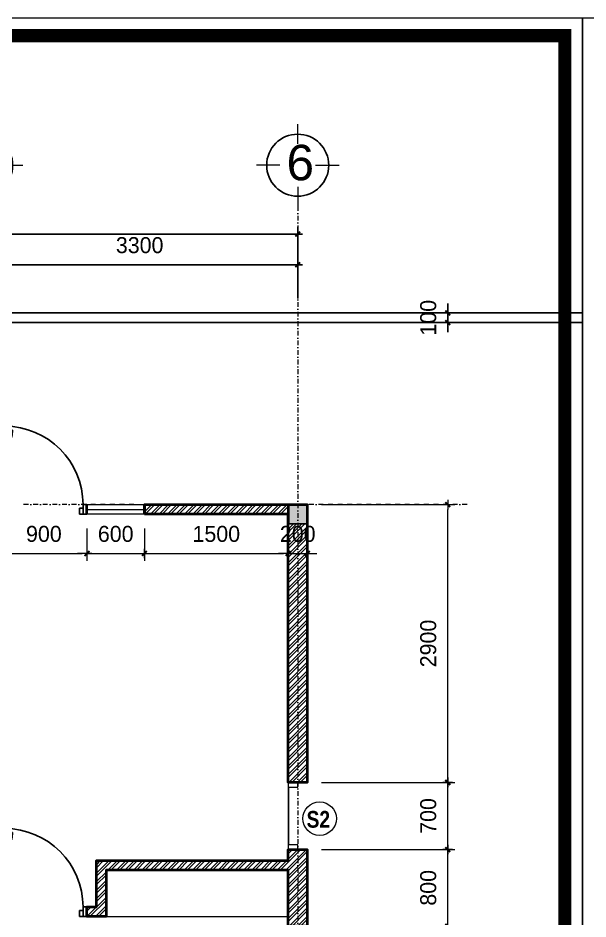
# Model space of a CAD drawing. Header units: millimetres. Extents: x 615730 to 2792744, y 139412 to 597571.
# Drawn here: x 681655 to 687605, y 294886 to 304290 of the extents above; entities that cross this region are included whole.
import ezdxf
from ezdxf.enums import TextEntityAlignment as Align

# ---------------------------------------------------------------- set-up
doc = ezdxf.new("R2010")
doc.units = ezdxf.units.MM
doc.header["$MEASUREMENT"] = 0
doc.header["$PDMODE"] = 34
doc.linetypes.add('DASHDOT', pattern=[1, 0.5, -0.25, 0, -0.25])
doc.layers.get('0').update_dxf_attribs({"lineweight": 5})
for name, color, linetype, lineweight in [('0.1(9)', 9, 'Continuous', 13), ('AN_0.20', 2, 'Continuous', 20), ('AN_CUA', 51, 'Continuous', 15), ('CAT', 11, 'Continuous', 40), ('HATCH', 42, 'Continuous', 5), ('NETNGOAITUONG', 1, 'Continuous', 40), ('NTHAY1', 61, 'Continuous', 25), ('thay', 7, 'Continuous', 15), ('TIM TRUC', 149, 'DASHDOT', 9), ('VLIEU', 250, 'Continuous', 9)]:
    doc.layers.add(name, color=color, linetype=linetype, lineweight=lineweight)
for name, color, linetype in [('AN_TEXT', 254, 'Continuous'), ('DOORS', 1, 'Continuous'), ('H', 252, 'Continuous'), ('NET MANH', 252, 'Continuous'), ('netthay', 3, 'Continuous'), ('SWING', 7, 'Continuous'), ('TEXT', 2, 'Continuous'), ('VL', 155, 'Continuous')]:
    doc.layers.add(name, color=color, linetype=linetype)
doc.styles.add('DDCo-B-Helve-condense', font='')
doc.styles.add('H280', font='', dxfattribs={"height": 200})
doc.styles.add('KT OZON', font='', dxfattribs={"height": 200})
doc.styles.add('VNI-AVO', font='vni-roms.shx')
doc.styles.get('DDCo-B-Helve-condense').set_extended_font_data('VNI-Helve-Condense', bold=True)
doc.styles.get('H280').set_extended_font_data('VNI-Avo')
doc.styles.get('KT OZON').set_extended_font_data('VNI-Helve')
doc.dimstyles.new('1-50b', dxfattribs={"dimtxt": 167, "dimasz": 50, "dimexe": 75, "dimexo": 150, "dimgap": 120, "dimtad": 1, "dimdec": 0, "dimzin": 12, "dimtxsty": 'VNI-AVO', "dimblk": ']', "dimcen": 0, "dimdle": 50, "dimclrd": 252, "dimclre": 252, "dimclrt": 2, "dimadec": 0, "dimazin": 0, "dimtfac": 1, "dimtdec": 0, "dimtix": 1, "dimtmove": 2, "dimatfit": 0, "dimldrblk": 'OPEN90', "dimfxl": 1, "dimlwd": -1, "dimlwe": -1, "dimarcsym": 0})
pattern_1 = [(45, (0, 0), (-44.194174, 44.194174), []), (45, (0, 31.25), (-44.194174, 44.194174), [])]

# ---------------------------------------------------------------- blocks, each defined once
blk = doc.blocks.new('08PDRR02')
at = {"color": 0, "linetype": 'ByBlock'}
for p, q in [((1, 0), (0, 0)), ((0, 0), (0, -1)), ((1, -1), (1, 0)), ((0, -1), (1, -1))]:
    blk.add_line(p, q, dxfattribs=at)
blk = doc.blocks.new('08PDNB02')
at = {"color": 0, "linetype": 'ByBlock'}
for p, q in [((0, -1.62), (0, 1.62)), ((0, 1.62), (0.25, 1.62)), ((0.25, -1.62), (0.25, 1.62)), ((0.25, 0.38), (1.25, 0.38)), ((1.25, -0.55), (1.25, 2.75)), ((1.25, 2.75), (1.54, 2.75)), ((1.54, 2.75), (1.69, 2.59)), ((1.69, 2.59), (1.95, -0.13)), ((0.25, -1.62), (0, -1.62)), ((1.25, -0.38), (0.25, -0.38)), ((1.95, -0.55), (1.25, -0.55)), ((1.95, -0.13), (1.95, -0.55))]:
    blk.add_line(p, q, dxfattribs=at)
blk = doc.blocks.new('*U45')
at = {"layer": 'DOORS', "color": 0, "linetype": 'Continuous', "ltscale": 200}
for p, q in [((0, 15), (0, 55)), ((900, 15), (900, 55)), ((0, -25), (0, -55)), ((900, -25), (900, -55))]:
    blk.add_line(p, q, dxfattribs=at)
at = {"layer": 'SWING', "color": 1, "linetype": 'Continuous', "ltscale": 200}
blk.add_arc((0, 55), 900, 0, 90, dxfattribs=at)
at = {"layer": 'DOORS', "color": 8, "linetype": 'Continuous', "ltscale": 200, "xscale": 25.4, "yscale": 25.4, "zscale": 25.4, "rotation": 180}
blk.add_blockref('08PDNB02', (0, 895), dxfattribs=at)
at = {"layer": 'DOORS', "color": 0, "linetype": 'Continuous', "ltscale": 200, "xscale": 900, "yscale": 39.99999999999999, "rotation": 90}
blk.add_blockref('08PDRR02', (0, 55), dxfattribs=at)
at = {"layer": 'DOORS', "color": 8, "linetype": 'Continuous', "ltscale": 200, "xscale": 25.4, "yscale": -25.4, "zscale": 25.4}
blk.add_blockref('08PDNB02', (40, 895), dxfattribs=at)
at = {"layer": 'DOORS', "color": 0, "linetype": 'Continuous', "ltscale": 200, "xscale": 45, "yscale": 110}
for p in [(-45, 55), (900, 55)]:
    blk.add_blockref('08PDRR02', p, dxfattribs=at)
at = {"layer": 'DOORS', "color": 1, "linetype": 'Continuous', "ltscale": 200, "xscale": 39.99999999999999, "yscale": 69.99999999999999}
for p in [(0, 15), (860, 15)]:
    blk.add_blockref('08PDRR02', p, dxfattribs=at)
blk = doc.blocks.new('TRUC 1')
at = {"ltscale": 50}
blk.add_circle((0, -9525), 8572, dxfattribs=at)
at = {"layer": '0.1(9)', "ltscale": 50}
for p, q in [((0, -3572), (0, 1782)), ((-4942, -9525), (-11427, -9525)), ((4942, -9525), (11427, -9525)), ((0, -15478), (0, -20832))]:
    blk.add_line(p, q, dxfattribs=at)
at = {"layer": 'TEXT', "ltscale": 50, "style": 'H280'}
blk.add_attdef('1', text='', height=10478, dxfattribs=at).set_placement((-214, -4892), align=Align.CENTER)
blk = doc.blocks.new(']')
for p, q in [((1, 0), (-1, 0)), ((0, 1), (0, -1))]:
    blk.add_line(p, q)
at = {"color": 9, "const_width": 0.4}
blk.add_lwpolyline([(-0.51, -0.51), (0.51, 0.51)], dxfattribs=at)
blk = doc.blocks.new('*D113')
at = {"layer": 'DEFPOINTS', "color": 0, "ltscale": 10, "transparency": 16777216}
for p in [(681274.9, 301727.5), (684574.9, 301714.8), (684574.9, 301565.5)]:
    blk.add_point(p, dxfattribs=at)
at = {"layer": 'VL', "color": 252, "ltscale": 10, "transparency": 16777216}
for p, q in [((684574.9, 301715.5), (684574.9, 301789.8)), ((681324.9, 301714.8), (684524.9, 301714.8)), ((681274.9, 301577.5), (681274.9, 301639.8))]:
    blk.add_line(p, q, dxfattribs=at)
at = {"layer": 'VL', "color": 252, "ltscale": 10, "transparency": 16777216, "xscale": 50, "yscale": 50, "zscale": 50, "rotation": 180}
blk.add_blockref(']', (681274.9, 301714.8), dxfattribs=at)
at = {"layer": 'VL', "color": 252, "ltscale": 10, "transparency": 16777216, "xscale": 50, "yscale": 50, "zscale": 50}
blk.add_blockref(']', (684574.9, 301714.8), dxfattribs=at)
at = {"layer": 'VL', "color": 2, "ltscale": 10, "transparency": 16777216, "insert": (682924.9, 301918.3), "char_height": 167, "attachment_point": 5, "style": 'VNI-AVO'}
blk.add_mtext('3300', dxfattribs=at)
blk = doc.blocks.new('_Open90')
at = {"color": 0, "linetype": 'ByBlock', "lineweight": -2}
for p, q in [((0, 0), (-1, 0)), ((-0.5, 0.5), (0, 0)), ((0, 0), (-0.5, -0.5))]:
    blk.add_line(p, q, dxfattribs=at)
blk = doc.blocks.new('*D115')
at = {"layer": 'DEFPOINTS', "color": 0, "ltscale": 10, "transparency": 16777216}
for p in [(684575.9, 302034), (663975.6, 301211.6), (684575.9, 301211.6)]:
    blk.add_point(p, dxfattribs=at)
at = {"layer": 'VL', "color": 252, "ltscale": 10, "transparency": 16777216}
for p, q in [((663975.6, 301361.6), (663975.6, 302109)), ((684575.9, 301361.6), (684575.9, 302109)), ((664025.6, 302034), (684525.9, 302034))]:
    blk.add_line(p, q, dxfattribs=at)
at = {"layer": 'VL', "color": 252, "ltscale": 10, "transparency": 16777216, "xscale": 50, "yscale": 50, "zscale": 50, "rotation": 180}
blk.add_blockref(']', (663975.6, 302034), dxfattribs=at)
at = {"layer": 'VL', "color": 252, "ltscale": 10, "transparency": 16777216, "xscale": 50, "yscale": 50, "zscale": 50}
blk.add_blockref(']', (684575.9, 302034), dxfattribs=at)
at = {"layer": 'VL', "color": 2, "ltscale": 10, "transparency": 16777216, "insert": (674275.7, 302237.5), "char_height": 167, "attachment_point": 5, "style": 'VNI-AVO'}
blk.add_mtext('20600', dxfattribs=at)
blk = doc.blocks.new('*D121')
at = {"layer": 'DEFPOINTS', "color": 0, "ltscale": 10, "transparency": 16777216}
for p in [(685598.2, 301211.6), (686141.5, 301211.6), (685598.2, 301111.6)]:
    blk.add_point(p, dxfattribs=at)
at = {"layer": 'VL', "color": 252, "ltscale": 10, "transparency": 16777216}
for p, q in [((686141.5, 301261.6), (686141.5, 301311.6)), ((685748.2, 301211.6), (686216.5, 301211.6)), ((686141.5, 301111.6), (686141.5, 301211.6)), ((685748.2, 301111.6), (686216.5, 301111.6)), ((686141.5, 301061.6), (686141.5, 301011.6))]:
    blk.add_line(p, q, dxfattribs=at)
at = {"layer": 'VL', "color": 252, "ltscale": 10, "transparency": 16777216, "xscale": 50, "yscale": 50, "zscale": 50}
for p, rotation in [((686141.5, 301211.6), 270), ((686141.5, 301111.6), 90)]:
    blk.add_blockref(']', p, dxfattribs=dict(at, rotation=rotation))
at = {"layer": 'VL', "color": 2, "ltscale": 10, "transparency": 16777216, "insert": (685938, 301161.6), "char_height": 167, "attachment_point": 5, "rotation": 90, "style": 'VNI-AVO'}
blk.add_mtext('100', dxfattribs=at)
blk = doc.blocks.new('*D1239')
at = {"layer": 'DEFPOINTS', "color": 0, "ltscale": 10, "transparency": 16777216}
for p in [(681474.9, 299111.3), (682374.9, 299111.2), (682374.9, 298701.1)]:
    blk.add_point(p, dxfattribs=at)
at = {"layer": 'VLIEU', "color": 252, "ltscale": 10, "transparency": 16777216}
for p, q in [((681474.9, 298961.3), (681474.9, 298626.1)), ((682374.9, 298961.2), (682374.9, 298626.1)), ((681524.9, 298701.1), (682324.9, 298701.1))]:
    blk.add_line(p, q, dxfattribs=at)
at = {"layer": 'VLIEU', "color": 252, "ltscale": 10, "transparency": 16777216, "xscale": 50, "yscale": 50, "zscale": 50, "rotation": 180}
blk.add_blockref(']', (681474.9, 298701.1), dxfattribs=at)
at = {"layer": 'VLIEU', "color": 252, "ltscale": 10, "transparency": 16777216, "xscale": 50, "yscale": 50, "zscale": 50}
blk.add_blockref(']', (682374.9, 298701.1), dxfattribs=at)
at = {"layer": 'VLIEU', "color": 2, "ltscale": 10, "transparency": 16777216, "insert": (681924.9, 298904.6), "char_height": 167, "attachment_point": 5, "style": 'VNI-AVO'}
blk.add_mtext('900', dxfattribs=at)
blk = doc.blocks.new('*D1240')
at = {"layer": 'DEFPOINTS', "color": 0, "ltscale": 10, "transparency": 16777216}
for p in [(682374.9, 299111.2), (682974.9, 299111.3, 0.5), (682974.9, 298701.1)]:
    blk.add_point(p, dxfattribs=at)
at = {"layer": 'VLIEU', "color": 252, "ltscale": 10, "transparency": 16777216}
for p, q in [((682374.9, 298961.2), (682374.9, 298626.1)), ((682974.9, 298961.3), (682974.9, 298626.1)), ((682324.9, 298701.1), (682274.9, 298701.1)), ((682374.9, 298701.1), (682974.9, 298701.1)), ((683024.9, 298701.1), (683074.9, 298701.1))]:
    blk.add_line(p, q, dxfattribs=at)
at = {"layer": 'VLIEU', "color": 252, "ltscale": 10, "transparency": 16777216, "xscale": 50, "yscale": 50, "zscale": 50}
blk.add_blockref(']', (682374.9, 298701.1), dxfattribs=at)
at = {"layer": 'VLIEU', "color": 252, "ltscale": 10, "transparency": 16777216, "xscale": 50, "yscale": 50, "zscale": 50, "rotation": 180}
blk.add_blockref(']', (682974.9, 298701.1), dxfattribs=at)
at = {"layer": 'VLIEU', "color": 2, "ltscale": 10, "transparency": 16777216, "insert": (682674.9, 298904.6), "char_height": 167, "attachment_point": 5, "style": 'VNI-AVO'}
blk.add_mtext('600', dxfattribs=at)
blk = doc.blocks.new('*D1241')
at = {"layer": 'DEFPOINTS', "color": 0, "ltscale": 10, "transparency": 16777216}
for p in [(682974.9, 299111.3, 0.5), (684474.9, 299011.3, -0.5), (684474.9, 298701.1)]:
    blk.add_point(p, dxfattribs=at)
at = {"layer": 'VLIEU', "color": 252, "ltscale": 10, "transparency": 16777216}
for p, q in [((682974.9, 298961.3), (682974.9, 298626.1)), ((684474.9, 298861.3), (684474.9, 298626.1)), ((683024.9, 298701.1), (684424.9, 298701.1))]:
    blk.add_line(p, q, dxfattribs=at)
at = {"layer": 'VLIEU', "color": 252, "ltscale": 10, "transparency": 16777216, "xscale": 50, "yscale": 50, "zscale": 50, "rotation": 180}
blk.add_blockref(']', (682974.9, 298701.1), dxfattribs=at)
at = {"layer": 'VLIEU', "color": 252, "ltscale": 10, "transparency": 16777216, "xscale": 50, "yscale": 50, "zscale": 50}
blk.add_blockref(']', (684474.9, 298701.1), dxfattribs=at)
at = {"layer": 'VLIEU', "color": 2, "ltscale": 10, "transparency": 16777216, "insert": (683724.9, 298904.6), "char_height": 167, "attachment_point": 5, "style": 'VNI-AVO'}
blk.add_mtext('1500', dxfattribs=at)
blk = doc.blocks.new('*D1242')
at = {"layer": 'DEFPOINTS', "color": 0, "ltscale": 10, "transparency": 16777216}
for p in [(684474.9, 299011.3, -0.5), (684674.9, 299011.3, -0.5), (684674.9, 298701.1)]:
    blk.add_point(p, dxfattribs=at)
at = {"layer": 'VLIEU', "color": 252, "ltscale": 10, "transparency": 16777216}
for p, q in [((684474.9, 298861.3), (684474.9, 298626.1)), ((684674.9, 298861.3), (684674.9, 298626.1)), ((684424.9, 298701.1), (684374.9, 298701.1)), ((684474.9, 298701.1), (684674.9, 298701.1)), ((684724.9, 298701.1), (684774.9, 298701.1))]:
    blk.add_line(p, q, dxfattribs=at)
at = {"layer": 'VLIEU', "color": 252, "ltscale": 10, "transparency": 16777216, "xscale": 50, "yscale": 50, "zscale": 50}
blk.add_blockref(']', (684474.9, 298701.1), dxfattribs=at)
at = {"layer": 'VLIEU', "color": 252, "ltscale": 10, "transparency": 16777216, "xscale": 50, "yscale": 50, "zscale": 50, "rotation": 180}
blk.add_blockref(']', (684674.9, 298701.1), dxfattribs=at)
at = {"layer": 'VLIEU', "color": 2, "ltscale": 10, "transparency": 16777216, "insert": (684574.9, 298904.6), "char_height": 167, "attachment_point": 5, "style": 'VNI-AVO'}
blk.add_mtext('200', dxfattribs=at)
blk = doc.blocks.new('*D1293')
at = {"layer": 'DEFPOINTS', "color": 0, "ltscale": 10, "transparency": 16777216}
for p in [(684674.9, 295611.6), (686141.5, 295611.6), (684674.9, 294811.2)]:
    blk.add_point(p, dxfattribs=at)
at = {"layer": 'VLIEU', "color": 252, "ltscale": 10, "transparency": 16777216}
for p, q in [((684824.9, 295611.6), (686216.5, 295611.6)), ((686141.5, 294861.2), (686141.5, 295561.6)), ((684824.9, 294811.2), (686216.5, 294811.2))]:
    blk.add_line(p, q, dxfattribs=at)
at = {"layer": 'VLIEU', "color": 252, "ltscale": 10, "transparency": 16777216, "xscale": 50, "yscale": 50, "zscale": 50}
for p, rotation in [((686141.5, 295611.6), 90), ((686141.5, 294811.2), 270)]:
    blk.add_blockref(']', p, dxfattribs=dict(at, rotation=rotation))
at = {"layer": 'VLIEU', "color": 2, "ltscale": 10, "transparency": 16777216, "insert": (685938, 295211.4), "char_height": 167, "attachment_point": 5, "rotation": 90, "style": 'VNI-AVO'}
blk.add_mtext('800', dxfattribs=at)
blk = doc.blocks.new('*D1294')
at = {"layer": 'DEFPOINTS', "color": 0, "ltscale": 10, "transparency": 16777216}
for p in [(684674.9, 296311.6), (686141.5, 296311.6), (684674.9, 295611.6)]:
    blk.add_point(p, dxfattribs=at)
at = {"layer": 'VLIEU', "color": 252, "ltscale": 10, "transparency": 16777216}
for p, q in [((684824.9, 296311.6), (686216.5, 296311.6)), ((686141.5, 295661.6), (686141.5, 296261.6)), ((684824.9, 295611.6), (686216.5, 295611.6))]:
    blk.add_line(p, q, dxfattribs=at)
at = {"layer": 'VLIEU', "color": 252, "ltscale": 10, "transparency": 16777216, "xscale": 50, "yscale": 50, "zscale": 50}
for p, rotation in [((686141.5, 296311.6), 90), ((686141.5, 295611.6), 270)]:
    blk.add_blockref(']', p, dxfattribs=dict(at, rotation=rotation))
at = {"layer": 'VLIEU', "color": 2, "ltscale": 10, "transparency": 16777216, "insert": (685938, 295961.6), "char_height": 167, "attachment_point": 5, "rotation": 90, "style": 'VNI-AVO'}
blk.add_mtext('700', dxfattribs=at)
blk = doc.blocks.new('*D1295')
at = {"layer": 'DEFPOINTS', "color": 0, "ltscale": 10, "transparency": 16777216}
for p in [(684674.9, 299211.3), (686141.5, 299211.3), (684674.9, 296311.6)]:
    blk.add_point(p, dxfattribs=at)
at = {"layer": 'VLIEU', "color": 252, "ltscale": 10, "transparency": 16777216}
for p, q in [((684824.9, 299211.3), (686216.5, 299211.3)), ((686141.5, 296361.6), (686141.5, 299161.3)), ((684824.9, 296311.6), (686216.5, 296311.6))]:
    blk.add_line(p, q, dxfattribs=at)
at = {"layer": 'VLIEU', "color": 252, "ltscale": 10, "transparency": 16777216, "xscale": 50, "yscale": 50, "zscale": 50}
for p, rotation in [((686141.5, 299211.3), 90), ((686141.5, 296311.6), 270)]:
    blk.add_blockref(']', p, dxfattribs=dict(at, rotation=rotation))
at = {"layer": 'VLIEU', "color": 2, "ltscale": 10, "transparency": 16777216, "insert": (685938, 297761.5), "char_height": 167, "attachment_point": 5, "rotation": 90, "style": 'VNI-AVO'}
blk.add_mtext('2900', dxfattribs=at)

msp = doc.modelspace()

# ---------------------------------------------------------------- hatches: boundary and pattern name
at = {"layer": 'VLIEU', "ltscale": 10}
h = msp.add_hatch(dxfattribs=at)
h.set_pattern_fill('STEEL', color=256, scale=500, style=0)
h.set_pattern_definition(pattern_1)
h.paths.add_polyline_path([(684474.9, 299211.3), (682974.9, 299211.3), (682974.9, 299111.3), (684474.9, 299111.3)])
h = msp.add_hatch(dxfattribs=at)
h.set_pattern_fill('STEEL', color=256, scale=500, style=0)
h.set_pattern_definition(pattern_1)
h.paths.add_polyline_path([(684574.9, 299011.3), (684474.9, 299011.3), (684474.9, 296311.6), (684574.9, 296311.6)])
h.paths.add_polyline_path([(684674.9, 299011.3), (684574.9, 299011.3), (684574.9, 296311.6), (684576.8, 296311.6), (684576.8, 296311.6), (684674.9, 296311.6)])
h = msp.add_hatch(dxfattribs=at)
h.set_pattern_fill('STEEL', color=256, scale=500, style=0)
h.set_pattern_definition(pattern_1)
h.paths.add_polyline_path([(684674.9, 295611.6), (684474.9, 295611.6), (684474.9, 295495.9), (682474.5, 295495.9), (682474.5, 295011.6), (682374.9, 295011.6), (682374.9, 294911.6), (682574.5, 294911.6), (682574.5, 295395.9), (684474.9, 295395.9), (684474.9, 294730.2), (684574.9, 294730.2), (684674.9, 294730.2), (684674.9, 295395.9)])

# ---------------------------------------------------------------- linework, layer by layer
at = {"layer": 'AN_0.20', "color": 3}
msp.add_circle((684803.6, 295934), 175, dxfattribs=at)
at = {"layer": 'AN_CUA'}
for p, q in [((684476.8, 296261.6), (684476.8, 295661.6)), ((684477.8, 296261.6), (684477.8, 295661.6))]:
    msp.add_line(p, q, dxfattribs=at)
at = {"layer": 'AN_CUA', "color": 3}
for points in [[(684576.8, 296311.6), (684476.8, 296311.6), (684476.8, 296261.6), (684576.8, 296261.6)], [(684576.8, 295661.6), (684476.8, 295661.6), (684476.8, 295611.6), (684576.8, 295611.6)]]:
    msp.add_lwpolyline(points, close=True, dxfattribs=at)
at = {"layer": 'CAT'}
msp.add_line((682974.9, 299211.3), (682974.9, 299111.3), dxfattribs=at)
at = {"layer": 'H', "const_width": 138.2}
msp.add_lwpolyline([(660360.3, 285120.6), (687363.2, 285120.6), (687363.2, 304105.6), (660360.3, 304105.6)], close=True, dxfattribs=at)
at = {"layer": 'HATCH'}
msp.add_line((682574.5, 294911.6), (684474.9, 294911.6), dxfattribs=at)
at = {"layer": 'NET MANH', "elevation": -0.5}
msp.add_lwpolyline([(684474.9, 299211.3), (684674.9, 299211.3), (684674.9, 299011.3), (684474.9, 299011.3)], close=True, dxfattribs=at)
at = {"layer": 'NET MANH'}
msp.add_solid([(684474.9, 299011.3, -0.5), (684674.9, 299011.3, -0.5), (684474.9, 299211.3, -0.5), (684674.9, 299211.3, -0.5)], dxfattribs=at)
at = {"layer": 'NETNGOAITUONG'}
msp.add_line((684474.9, 299211.3, -0.5), (684474.9, 299011.3, -0.5), dxfattribs=at)
for points in [[(682374.9, 299211.3), (682374.9, 299211.3)], [(682374.9, 299111.3), (682374.9, 299111.3), (682374.9, 299211.3)], [(682974.9, 299111.3), (682974.9, 299211.3), (684674.9, 299211.3), (684674.9, 299111.3), (684674.9, 296311.6), (684474.9, 296311.6), (684474.9, 299111.3), (682974.9, 299111.3)], [(684674.9, 295395.9), (684674.9, 294811.2), (684474.9, 294811.2), (684474.9, 295395.9), (682574.5, 295395.9), (682574.5, 294911.6), (682374.9, 294911.6), (682374.9, 295011.6), (682474.5, 295011.6), (682474.5, 295495.9), (684474.9, 295495.9), (684474.9, 295611.6), (684674.9, 295611.6), (684674.9, 295395.9), (684674.9, 295395.9)]]:
    msp.add_lwpolyline(points, dxfattribs=at)
at = {"layer": 'thay', "linetype": 'Continuous'}
for points in [[(660176, 284936.3), (687547.5, 284936.3), (687547.5, 304289.9), (660176, 304289.9)], [(687547.5, 284936.3), (714919.1, 284936.3), (714919.1, 304289.9), (687547.5, 304289.9)]]:
    msp.add_lwpolyline(points, close=True, dxfattribs=at)
at = {"layer": 'TIM TRUC', "ltscale": 100}
for p, q in [((684574.9, 302326.1), (684574.9, 287814.8)), ((682865, 299211.3), (681695.3, 299211.3, -0.5)), ((686343.4, 299211.3, -0.6), (682974.9, 299211.3, -0.1))]:
    msp.add_line(p, q, dxfattribs=at)
at = {"layer": 'VL', "ltscale": 10}
for p, q in [((687547.5, 301211.6), (660360.3, 301211.6)), ((687547.5, 301111.6), (660360.3, 301111.6)), ((684474.9, 296311.6), (684674.9, 296311.6))]:
    msp.add_line(p, q, dxfattribs=at)
at = {"layer": 'VLIEU', "ltscale": 10}
for p, q in [((682374.9, 299211.3), (682374.9, 299111.3)), ((682374.9, 299161.3), (682974.9, 299161.3))]:
    msp.add_line(p, q, dxfattribs=at)
at = {"layer": 'VLIEU', "ltscale": 10, "elevation": 0.5}
msp.add_lwpolyline([(682374.9, 299211.3), (682974.9, 299211.3), (682974.9, 299111.3), (682374.9, 299111.3)], close=True, dxfattribs=at)

# ---------------------------------------------------------------- block references
at = {"layer": 'netthay', "lineweight": -2, "ltscale": 10}
ref = msp.add_blockref('TRUC 1', (681274.9, 302393.4), dxfattribs=dict(at, xscale=0.03778148023411632, yscale=0.03778148023411632, zscale=0.03778148023411632, rotation=180))
ref.add_attrib('1', '5', dxfattribs={"layer": 'TEXT', "color": 3, "ltscale": 50, "height": 370.2, "style": 'KT OZON'}).set_placement((681301.6, 302596.4), align=Align.CENTER)
ref = msp.add_blockref('TRUC 1', (684574.9, 302393.4), dxfattribs=dict(at, xscale=0.03778148023411632, yscale=0.03778148023411632, zscale=0.03778148023411632, rotation=180))
ref.add_attrib('1', '6', dxfattribs={"layer": 'TEXT', "color": 3, "ltscale": 50, "height": 370.2, "style": 'KT OZON'}).set_placement((684601.6, 302596.4), align=Align.CENTER)
at = {"layer": 'NTHAY1', "xscale": 0.9090857494156808, "yscale": 0.9090857494156808, "zscale": 0.9090857494156808}
for p in [(681515.8, 299161.3), (681515.8, 294961.6)]:
    msp.add_blockref('*U45', p, dxfattribs=at)

# ---------------------------------------------------------------- texts
at = {"layer": 'AN_TEXT', "style": 'DDCo-B-Helve-condense'}
msp.add_text('S2', height=175, dxfattribs=at).set_placement((684790.1, 295839), align=Align.CENTER)

# ---------------------------------------------------------------- dimensions: what is measured, and where the dimension line sits
at = {"layer": 'VL', "ltscale": 10}
for base, p1, p2, picture, middle in [((684575.9, 302034), (663975.6, 301211.6), (684575.9, 301211.6), '*D115', (674275.7, 302237.5)), ((684574.9, 301714.8), (681274.9, 301727.5), (684574.9, 301565.5), '*D113', (682924.9, 301918.3))]:
    dim = msp.add_linear_dim(base=base, p1=p1, p2=p2, dimstyle='1-50b', override={"dimfxl": 150, "dimarcsym": 1}, dxfattribs=at)
    dim.commit()
    dim.dimension.update_dxf_attribs({"geometry": picture, "text_midpoint": middle})
dim = msp.add_linear_dim(base=(686141.5, 301211.6), p1=(685598.2, 301111.6), p2=(685598.2, 301211.6), angle=90, dimstyle='1-50b', override={"dimfxl": 150, "dimarcsym": 1}, dxfattribs=at)
dim.commit()
dim.dimension.update_dxf_attribs({"geometry": '*D121', "text_midpoint": (685938, 301161.6)})
at = {"layer": 'VLIEU', "ltscale": 10}
for base, p1, p2, picture, middle in [((686141.5, 299211.3), (684674.9, 296311.6), (684674.9, 299211.3), '*D1295', (685938, 297761.5)), ((686141.5, 296311.6), (684674.9, 295611.6), (684674.9, 296311.6), '*D1294', (685938, 295961.6)), ((686141.5, 295611.6), (684674.9, 294811.2), (684674.9, 295611.6), '*D1293', (685938, 295211.4))]:
    dim = msp.add_linear_dim(base=base, p1=p1, p2=p2, angle=90, dimstyle='1-50b', override={"dimfxl": 2}, dxfattribs=at)
    dim.commit()
    dim.dimension.update_dxf_attribs({"geometry": picture, "text_midpoint": middle})
for base, p1, p2, picture, middle in [((682374.9, 298701.1), (681474.9, 299111.3), (682374.9, 299111.2), '*D1239', (681924.9, 298904.6)), ((682974.9, 298701.1), (682374.9, 299111.2), (682974.9, 299111.3, 0.5), '*D1240', (682674.9, 298904.6)), ((684474.9, 298701.1), (682974.9, 299111.3, 0.5), (684474.9, 299011.3, -0.5), '*D1241', (683724.9, 298904.6)), ((684674.9, 298701.1), (684474.9, 299011.3, -0.5), (684674.9, 299011.3, -0.5), '*D1242', (684574.9, 298904.6))]:
    dim = msp.add_linear_dim(base=base, p1=p1, p2=p2, dimstyle='1-50b', override={"dimfxl": 2}, dxfattribs=at)
    dim.commit()
    dim.dimension.update_dxf_attribs({"geometry": picture, "text_midpoint": middle})

doc.saveas('drawing.dxf')
